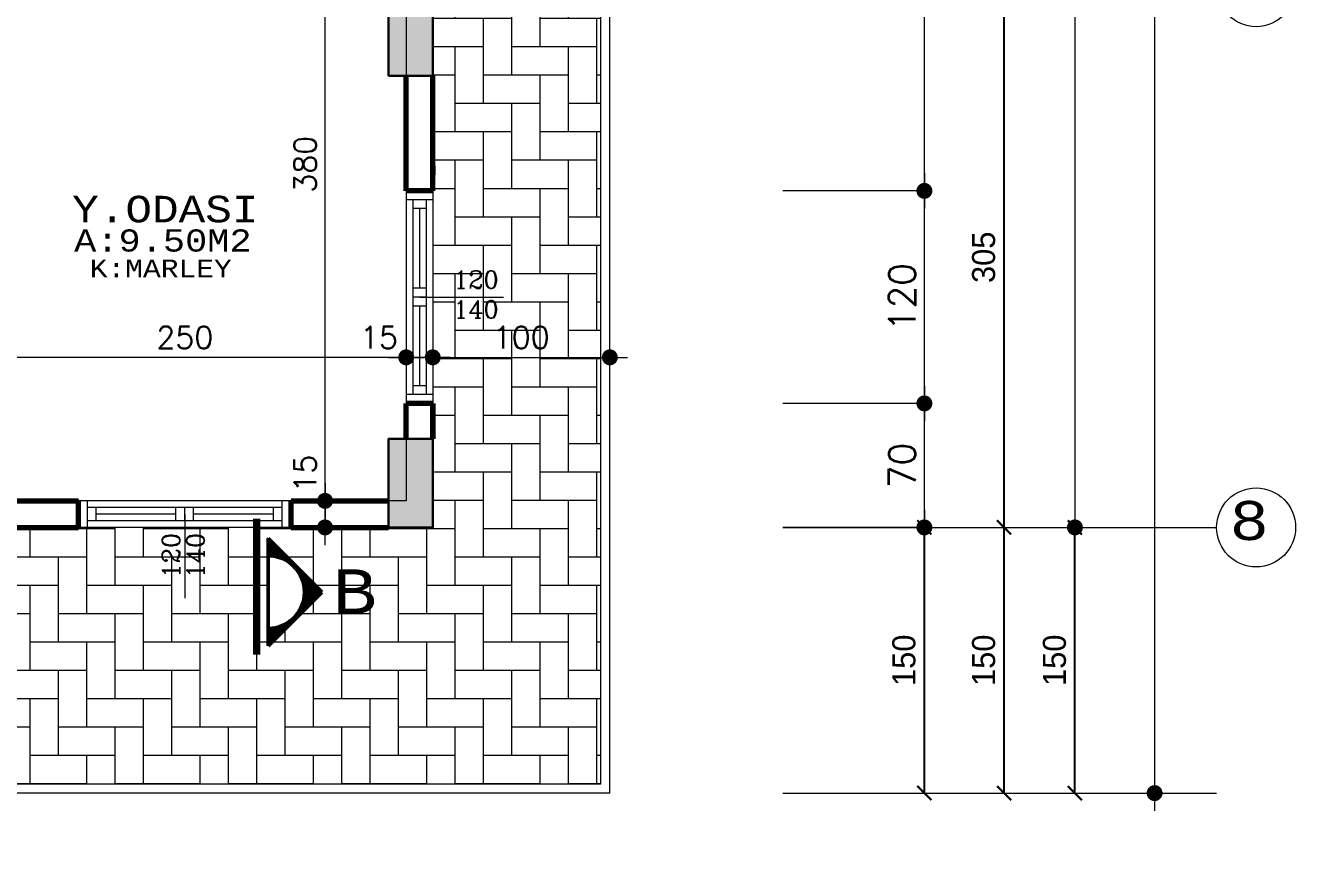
# Model space of a CAD drawing. Header units: millimetres. Extents: x 35860 to 71103, y -11298 to -8385.
# Drawn here: x 45693 to 46411, y -10804 to -10340 of the extents above; entities that cross this region are included whole.
import ezdxf
from ezdxf.enums import TextEntityAlignment as Align

# ---------------------------------------------------------------- set-up
doc = ezdxf.new("R2010")
doc.units = ezdxf.units.MM
doc.header["$MEASUREMENT"] = 0
doc.layers.get('0').update_dxf_attribs({"lineweight": 15})
doc.layers.get('Defpoints').update_dxf_attribs({"lineweight": 20})
for name, color, linetype, lineweight in [('02', 2, 'Continuous', 20), ('03_Yazı', 1, 'Continuous', 30), ('05', 4, 'Continuous', 50), ('07', 3, 'Continuous', 70), ('Aks&Tefriş', 5, 'Continuous', 20), ('Kolon', 6, 'Continuous', 30), ('Merd&Balkon', 40, 'Continuous', 20), ('Ölçü', 140, 'Continuous', 20)]:
    doc.layers.add(name, color=color, linetype=linetype, lineweight=lineweight)
doc.layers.add('Lay_X', color=45, linetype='Continuous', lineweight=13, plot=False)
doc.styles.add('0', font='txt.shx')
doc.styles.add('C', font='')
doc.styles.add('ROMANC', font='romanc', dxfattribs={"height": 0.11})
doc.styles.get('C').set_extended_font_data('Courier New Tur')
doc.dimstyles.new('2', dxfattribs={"dimtxt": 12.5, "dimasz": 1, "dimexe": 0, "dimexo": 0, "dimgap": 5, "dimtad": 1, "dimdec": 0, "dimlfac": -1, "dimzin": 12, "dimdsep": 46, "dimtxsty": '0', "dimblk": 'DOT', "dimcen": 2.5, "dimse1": 1, "dimse2": 1, "dimclrd": 256, "dimclrt": 1, "dimadec": 0, "dimazin": 0, "dimtfac": 1, "dimtdec": 0, "dimtmove": 0, "dimatfit": 0, "dimldrblk": 'DOT', "dimfxl": 1, "dimtolj": 1, "dimtzin": 0, "dimlwd": -1, "dimarcsym": 0})
doc.dimstyles.new('5', dxfattribs={"dimtxt": 25, "dimasz": 1, "dimexe": 0, "dimexo": 0, "dimgap": 5, "dimtad": 1, "dimdec": 0, "dimlfac": -1, "dimzin": 12, "dimdsep": 46, "dimtxsty": '0', "dimblk": 'DOT', "dimcen": 2.5, "dimse1": 1, "dimse2": 1, "dimclrd": 256, "dimclrt": 1, "dimadec": 8, "dimazin": 0, "dimtfac": 1, "dimtdec": 0, "dimtmove": 0, "dimatfit": 0, "dimldrblk": 'DOT', "dimfxl": 1, "dimtolj": 1, "dimtzin": 0, "dimlwd": -1, "dimarcsym": 0})
doc.dimstyles.new('_VI80I', dxfattribs={"dimtxt": 15, "dimasz": 1, "dimexe": 0, "dimexo": 100, "dimgap": 5, "dimtad": 1, "dimdec": 0, "dimlfac": -1, "dimzin": 12, "dimdsep": 46, "dimtxsty": '0', "dimblk1": 'DOT80_2', "dimblk2": 'DOT80_1', "dimsah": 1, "dimcen": 2.5, "dimse1": 1, "dimse2": 1, "dimclrd": 256, "dimclrt": 1, "dimadec": 8, "dimazin": 0, "dimtfac": 1, "dimtdec": 0, "dimtmove": 0, "dimatfit": 0, "dimldrblk": 'DOT', "dimfxl": 1, "dimtolj": 1, "dimtzin": 0, "dimlwd": -1, "dimarcsym": 0})
doc.dimstyles.new('STANDART', dxfattribs={"dimtxt": 13, "dimasz": 8, "dimexe": 1.25, "dimexo": 0.625, "dimgap": 5, "dimtad": 1, "dimdec": 0, "dimrnd": 5, "dimzin": 1, "dimdsep": 46, "dimtxsty": 'Standard', "dimblk1": 'ARCHTICK', "dimblk2": 'ARCHTICK', "dimsah": 1, "dimcen": 2.5, "dimclrd": 256, "dimclre": 256, "dimclrt": 1, "dimadec": 0, "dimazin": 0, "dimtfac": 1, "dimtdec": 0, "dimtofl": 0, "dimtmove": 1, "dimatfit": 0, "dimldrblk": 'ARCHTICK', "dimfxl": 1, "dimtolj": 1, "dimtzin": 0, "dimarcsym": 0})

# ---------------------------------------------------------------- blocks, each defined once
blk = doc.blocks.new('DOT')
at = {"color": 0}
blk.add_line((-10, 0), (10, 0), dxfattribs=at)
at = {"color": 0, "const_width": 4.5}
blk.add_lwpolyline([(-2.25, 0, 1), (2.25, 0, 1)], format="xyb", close=True, dxfattribs=at)
blk = doc.blocks.new('*D164')
at = {"layer": 'Aks&Tefriş', "transparency": 16777216}
blk.add_line((46286.01, -9374.08), (46286.01, -10622.42), dxfattribs=at)
at = {"layer": 'Defpoints', "color": 0, "transparency": 16777216}
for p in [(46286.01, -9373.08), (46286.01, -10623.42), (46286.01, -10623.42)]:
    blk.add_point(p, dxfattribs=at)
at = {"layer": 'Aks&Tefriş', "transparency": 16777216}
for p, rotation in [((46286.01, -9373.08), 90), ((46286.01, -10623.42), 270)]:
    blk.add_blockref('DOT', p, dxfattribs=dict(at, rotation=rotation))
at = {"layer": 'Aks&Tefriş', "color": 1, "transparency": 16777216, "insert": (46268.51, -9998.25), "char_height": 25, "attachment_point": 5, "rotation": 90, "style": '0'}
blk.add_mtext('\\A1;1250', dxfattribs=at)
blk = doc.blocks.new('_ARCHTICK')
at = {"color": 0, "linetype": 'ByBlock', "const_width": 0.15}
blk.add_lwpolyline([(-0.5, -0.5), (0.5, 0.5)], dxfattribs=at)
blk = doc.blocks.new('*D165')
at = {"layer": 'Aks&Tefriş', "lineweight": -2, "transparency": 16777216}
for p, q in [((46245.38, -10623.42), (46244.76, -10623.42)), ((46246.01, -10773.42), (46246.01, -10623.42)), ((46245.38, -10773.42), (46244.76, -10773.42))]:
    blk.add_line(p, q, dxfattribs=at)
at = {"layer": 'Defpoints', "color": 0, "transparency": 16777216}
for p in [(46246.01, -10623.42), (46246.01, -10623.42), (46246.01, -10773.42)]:
    blk.add_point(p, dxfattribs=at)
at = {"layer": 'Aks&Tefriş', "lineweight": -2, "transparency": 16777216, "xscale": 8, "yscale": 8, "zscale": 8}
for p, rotation in [((46246.01, -10623.42), 90), ((46246.01, -10773.42), 270)]:
    blk.add_blockref('_ARCHTICK', p, dxfattribs=dict(at, rotation=rotation))
at = {"layer": 'Aks&Tefriş', "color": 1, "transparency": 16777216, "insert": (46234.51, -10698.42), "char_height": 13, "attachment_point": 5, "rotation": 90}
blk.add_mtext('\\A1;150', dxfattribs=at)
blk = doc.blocks.new('*D166')
at = {"layer": 'Aks&Tefriş', "lineweight": -2, "transparency": 16777216}
for p, q in [((46245.38, -10318.42), (46244.76, -10318.42)), ((46246.01, -10623.42), (46246.01, -10318.42))]:
    blk.add_line(p, q, dxfattribs=at)
at = {"layer": 'Defpoints', "color": 0, "transparency": 16777216}
for p in [(46246.01, -10318.42), (46246.01, -10318.42), (46246.01, -10623.42)]:
    blk.add_point(p, dxfattribs=at)
at = {"layer": 'Aks&Tefriş', "lineweight": -2, "transparency": 16777216, "xscale": 8, "yscale": 8, "zscale": 8}
for p, rotation in [((46246.01, -10318.42), 90), ((46246.01, -10623.42), 270)]:
    blk.add_blockref('_ARCHTICK', p, dxfattribs=dict(at, rotation=rotation))
at = {"layer": 'Aks&Tefriş', "color": 1, "transparency": 16777216, "insert": (46234.51, -10470.92), "char_height": 13, "attachment_point": 5, "rotation": 90}
blk.add_mtext('\\A1;305', dxfattribs=at)
blk = doc.blocks.new('*D110')
at = {"layer": 'Defpoints', "color": 0, "transparency": 16777216}
for p in [(45908.41, -10527.4), (45908.41, -10623.42), (45923.41, -10623.42)]:
    blk.add_point(p, dxfattribs=at)
at = {"layer": 'Ölçü', "transparency": 16777216}
for p, q in [((45907.41, -10527.4), (45879.74, -10527.4)), ((45923.41, -10527.4), (45908.41, -10527.4)), ((45924.41, -10527.4), (45925.41, -10527.4))]:
    blk.add_line(p, q, dxfattribs=at)
blk.add_blockref('DOT', (45908.41, -10527.4), dxfattribs=at)
at = {"layer": 'Ölçü', "transparency": 16777216, "rotation": 180}
blk.add_blockref('DOT', (45923.41, -10527.4), dxfattribs=at)
at = {"layer": 'Ölçü', "color": 1, "transparency": 16777216, "insert": (45893.07, -10516.15), "char_height": 12.5, "attachment_point": 5, "style": '0'}
blk.add_mtext('\\A1;15', dxfattribs=at)
blk = doc.blocks.new('*D111')
at = {"layer": 'Defpoints', "color": 0, "transparency": 16777216}
for p in [(45658.41, -10527.4), (45658.41, -10623.42), (45908.41, -10623.42)]:
    blk.add_point(p, dxfattribs=at)
at = {"layer": 'Ölçü', "transparency": 16777216}
blk.add_line((45907.41, -10527.4), (45659.41, -10527.4), dxfattribs=at)
at = {"layer": 'Ölçü', "transparency": 16777216, "rotation": 180}
blk.add_blockref('DOT', (45658.41, -10527.4), dxfattribs=at)
at = {"layer": 'Ölçü', "transparency": 16777216}
blk.add_blockref('DOT', (45908.41, -10527.4), dxfattribs=at)
at = {"layer": 'Ölçü', "color": 1, "transparency": 16777216, "insert": (45783.41, -10516.15), "char_height": 12.5, "attachment_point": 5, "style": '0'}
blk.add_mtext('\\A1;250', dxfattribs=at)
blk = doc.blocks.new('*D137')
at = {"layer": 'Aks&Tefriş', "transparency": 16777216}
blk.add_line((46331.01, -9374.08), (46331.01, -10772.42), dxfattribs=at)
at = {"layer": 'Defpoints', "color": 0, "transparency": 16777216}
for p in [(46331.01, -9373.08), (46331.01, -10773.42), (46331.01, -10773.42)]:
    blk.add_point(p, dxfattribs=at)
at = {"layer": 'Aks&Tefriş', "transparency": 16777216}
for p, rotation in [((46331.01, -9373.08), 90), ((46331.01, -10773.42), 270)]:
    blk.add_blockref('DOT', p, dxfattribs=dict(at, rotation=rotation))
at = {"layer": 'Aks&Tefriş', "color": 1, "transparency": 16777216, "insert": (46313.51, -10073.25), "char_height": 25, "attachment_point": 5, "rotation": 90, "style": '0'}
blk.add_mtext('\\A1;1400', dxfattribs=at)
blk = doc.blocks.new('*D202')
at = {"layer": 'Aks&Tefriş', "lineweight": -2, "transparency": 16777216}
for p, q in [((46200.38, -10623.42), (46199.76, -10623.42)), ((46201.01, -10773.42), (46201.01, -10623.42)), ((46200.38, -10773.42), (46199.76, -10773.42))]:
    blk.add_line(p, q, dxfattribs=at)
at = {"layer": 'Defpoints', "color": 0, "transparency": 16777216}
for p in [(46201.01, -10623.42), (46201.01, -10623.42), (46201.01, -10773.42)]:
    blk.add_point(p, dxfattribs=at)
at = {"layer": 'Aks&Tefriş', "lineweight": -2, "transparency": 16777216, "xscale": 8, "yscale": 8, "zscale": 8}
for p, rotation in [((46201.01, -10623.42), 90), ((46201.01, -10773.42), 270)]:
    blk.add_blockref('_ARCHTICK', p, dxfattribs=dict(at, rotation=rotation))
at = {"layer": 'Aks&Tefriş', "color": 1, "transparency": 16777216, "insert": (46189.51, -10698.42), "char_height": 13, "attachment_point": 5, "rotation": 90}
blk.add_mtext('\\A1;150', dxfattribs=at)
blk = doc.blocks.new('*D501')
at = {"layer": 'Defpoints', "color": 0, "transparency": 16777216}
for p in [(45843.41, -10608.42), (45862.6, -10608.42), (45843.41, -10623.42)]:
    blk.add_point(p, dxfattribs=at)
at = {"layer": 'Ölçü', "transparency": 16777216}
for p, q in [((45862.6, -10607.42), (45862.6, -10579.76)), ((45862.6, -10623.42), (45862.6, -10608.42)), ((45862.6, -10624.42), (45862.6, -10625.42))]:
    blk.add_line(p, q, dxfattribs=at)
for p, rotation in [((45862.6, -10608.42), 270), ((45862.6, -10623.42), 90)]:
    blk.add_blockref('DOT', p, dxfattribs=dict(at, rotation=rotation))
at = {"layer": 'Ölçü', "color": 1, "transparency": 16777216, "insert": (45851.35, -10593.09), "char_height": 12.5, "attachment_point": 5, "rotation": 90, "style": '0'}
blk.add_mtext('\\A1;15', dxfattribs=at)
blk = doc.blocks.new('*D502')
at = {"layer": 'Defpoints', "color": 0, "transparency": 16777216}
for p in [(45862.6, -10228.42), (45908.41, -10228.42), (45843.41, -10608.42)]:
    blk.add_point(p, dxfattribs=at)
at = {"layer": 'Ölçü', "transparency": 16777216}
blk.add_line((45862.6, -10607.42), (45862.6, -10229.42), dxfattribs=at)
for p, rotation in [((45862.6, -10228.42), 90), ((45862.6, -10608.42), 270)]:
    blk.add_blockref('DOT', p, dxfattribs=dict(at, rotation=rotation))
at = {"layer": 'Ölçü', "color": 1, "transparency": 16777216, "insert": (45851.35, -10418.42), "char_height": 12.5, "attachment_point": 5, "rotation": 90, "style": '0'}
blk.add_mtext('\\A1;380', dxfattribs=at)
blk = doc.blocks.new('*D527')
at = {"layer": 'Aks&Tefriş', "lineweight": -2, "transparency": 16777216}
for p, q in [((46285.38, -10623.42), (46284.76, -10623.42)), ((46286.01, -10773.42), (46286.01, -10623.42)), ((46285.38, -10773.42), (46284.76, -10773.42))]:
    blk.add_line(p, q, dxfattribs=at)
at = {"layer": 'Defpoints', "color": 0, "transparency": 16777216}
for p in [(46286.01, -10623.42), (46286.01, -10623.42), (46286.01, -10773.42)]:
    blk.add_point(p, dxfattribs=at)
at = {"layer": 'Aks&Tefriş', "lineweight": -2, "transparency": 16777216, "xscale": 8, "yscale": 8, "zscale": 8}
for p, rotation in [((46286.01, -10623.42), 90), ((46286.01, -10773.42), 270)]:
    blk.add_blockref('_ARCHTICK', p, dxfattribs=dict(at, rotation=rotation))
at = {"layer": 'Aks&Tefriş', "color": 1, "transparency": 16777216, "insert": (46274.51, -10698.42), "char_height": 13, "attachment_point": 5, "rotation": 90}
blk.add_mtext('\\A1;150', dxfattribs=at)
blk = doc.blocks.new('DOT80_2')
at = {"color": 0}
blk.add_line((0, 0), (0, -80), dxfattribs=at)
blk.add_blockref('DOT', (0, 0))
blk = doc.blocks.new('DOT80_1')
at = {"color": 0}
blk.add_line((0, 0), (0, 80), dxfattribs=at)
blk.add_blockref('DOT', (0, 0))
blk = doc.blocks.new('*D820')
at = {"layer": 'Aks&Tefriş', "transparency": 16777216}
blk.add_line((45634.41, -10955.64), (45722.41, -10955.64), dxfattribs=at)
at = {"layer": 'Defpoints', "color": 0, "transparency": 16777216}
for p in [(45633.41, -10623.42), (45723.41, -10623.42), (45723.41, -10955.64)]:
    blk.add_point(p, dxfattribs=at)
at = {"layer": 'Aks&Tefriş', "transparency": 16777216, "rotation": 180}
blk.add_blockref('DOT80_2', (45633.41, -10955.64), dxfattribs=at)
at = {"layer": 'Aks&Tefriş', "transparency": 16777216}
blk.add_blockref('DOT80_1', (45723.41, -10955.64), dxfattribs=at)
at = {"layer": 'Aks&Tefriş', "color": 1, "transparency": 16777216, "insert": (45678.41, -10943.14), "char_height": 15, "attachment_point": 5, "style": '0'}
blk.add_mtext('\\A1;90', dxfattribs=at)
blk = doc.blocks.new('*D821')
at = {"layer": 'Aks&Tefriş', "transparency": 16777216}
blk.add_line((45724.41, -10955.64), (45842.41, -10955.64), dxfattribs=at)
at = {"layer": 'Defpoints', "color": 0, "transparency": 16777216}
for p in [(45723.41, -10623.42), (45843.41, -10623.42), (45843.41, -10955.64)]:
    blk.add_point(p, dxfattribs=at)
at = {"layer": 'Aks&Tefriş', "transparency": 16777216, "rotation": 180}
blk.add_blockref('DOT80_2', (45723.41, -10955.64), dxfattribs=at)
at = {"layer": 'Aks&Tefriş', "transparency": 16777216}
blk.add_blockref('DOT80_1', (45843.41, -10955.64), dxfattribs=at)
at = {"layer": 'Aks&Tefriş', "color": 1, "transparency": 16777216, "insert": (45783.41, -10943.14), "char_height": 15, "attachment_point": 5, "style": '0'}
blk.add_mtext('\\A1;120', dxfattribs=at)
blk = doc.blocks.new('*D822')
at = {"layer": 'Aks&Tefriş', "transparency": 16777216}
blk.add_line((45844.41, -10955.64), (45922.41, -10955.64), dxfattribs=at)
at = {"layer": 'Defpoints', "color": 0, "transparency": 16777216}
for p in [(45843.41, -10623.42), (45923.41, -10623.42), (45923.41, -10955.64)]:
    blk.add_point(p, dxfattribs=at)
at = {"layer": 'Aks&Tefriş', "transparency": 16777216, "rotation": 180}
blk.add_blockref('DOT80_2', (45843.41, -10955.64), dxfattribs=at)
at = {"layer": 'Aks&Tefriş', "transparency": 16777216}
blk.add_blockref('DOT80_1', (45923.41, -10955.64), dxfattribs=at)
at = {"layer": 'Aks&Tefriş', "color": 1, "transparency": 16777216, "insert": (45883.41, -10943.14), "char_height": 15, "attachment_point": 5, "style": '0'}
blk.add_mtext('\\A1;80', dxfattribs=at)
blk = doc.blocks.new('*D823')
at = {"layer": 'Aks&Tefriş', "transparency": 16777216}
blk.add_line((46201.01, -10622.42), (46201.01, -10554.42), dxfattribs=at)
at = {"layer": 'Defpoints', "color": 0, "transparency": 16777216}
for p in [(45923.41, -10553.42), (46201.01, -10553.42), (46201.01, -10623.42)]:
    blk.add_point(p, dxfattribs=at)
at = {"layer": 'Aks&Tefriş', "transparency": 16777216}
for name, p, rotation in [('DOT80_1', (46201.01, -10553.42), 90), ('DOT80_2', (46201.01, -10623.42), 270)]:
    blk.add_blockref(name, p, dxfattribs=dict(at, rotation=rotation))
at = {"layer": 'Aks&Tefriş', "color": 1, "transparency": 16777216, "insert": (46188.51, -10588.42), "char_height": 15, "attachment_point": 5, "rotation": 90, "style": '0'}
blk.add_mtext('\\A1;70', dxfattribs=at)
blk = doc.blocks.new('*D824')
at = {"layer": 'Aks&Tefriş', "transparency": 16777216}
blk.add_line((46201.01, -10552.42), (46201.01, -10434.42), dxfattribs=at)
at = {"layer": 'Defpoints', "color": 0, "transparency": 16777216}
for p in [(45923.41, -10433.42), (46201.01, -10433.42), (45923.41, -10553.42)]:
    blk.add_point(p, dxfattribs=at)
at = {"layer": 'Aks&Tefriş', "transparency": 16777216}
for name, p, rotation in [('DOT80_1', (46201.01, -10433.42), 90), ('DOT80_2', (46201.01, -10553.42), 270)]:
    blk.add_blockref(name, p, dxfattribs=dict(at, rotation=rotation))
at = {"layer": 'Aks&Tefriş', "color": 1, "transparency": 16777216, "insert": (46188.51, -10493.42), "char_height": 15, "attachment_point": 5, "rotation": 90, "style": '0'}
blk.add_mtext('\\A1;120', dxfattribs=at)
blk = doc.blocks.new('*D825')
at = {"layer": 'Aks&Tefriş', "transparency": 16777216}
blk.add_line((46201.01, -10432.42), (46201.01, -10173.17), dxfattribs=at)
at = {"layer": 'Defpoints', "color": 0, "transparency": 16777216}
for p in [(45923.41, -10172.17), (46201.01, -10172.17), (45923.41, -10433.42)]:
    blk.add_point(p, dxfattribs=at)
at = {"layer": 'Aks&Tefriş', "transparency": 16777216}
for name, p, rotation in [('DOT80_1', (46201.01, -10172.17), 90), ('DOT80_2', (46201.01, -10433.42), 270)]:
    blk.add_blockref(name, p, dxfattribs=dict(at, rotation=rotation))
at = {"layer": 'Aks&Tefriş', "color": 1, "transparency": 16777216, "insert": (46188.51, -10302.8), "char_height": 15, "attachment_point": 5, "rotation": 90, "style": '0'}
blk.add_mtext('\\A1;261', dxfattribs=at)
blk = doc.blocks.new('*D1032')
at = {"layer": 'Defpoints', "color": 0, "transparency": 16777216}
for p in [(46023.41, -10527.4), (46023.41, -10538.43), (45923.41, -10623.42)]:
    blk.add_point(p, dxfattribs=at)
at = {"layer": 'Ölçü', "transparency": 16777216}
blk.add_line((45924.41, -10527.4), (46022.41, -10527.4), dxfattribs=at)
at = {"layer": 'Ölçü', "transparency": 16777216, "rotation": 180}
blk.add_blockref('DOT', (45923.41, -10527.4), dxfattribs=at)
at = {"layer": 'Ölçü', "transparency": 16777216}
blk.add_blockref('DOT', (46023.41, -10527.4), dxfattribs=at)
at = {"layer": 'Ölçü', "color": 1, "transparency": 16777216, "insert": (45973.41, -10516.15), "char_height": 12.5, "attachment_point": 5, "style": '0'}
blk.add_mtext('\\A1;100', dxfattribs=at)

msp = doc.modelspace()

# ---------------------------------------------------------------- hatches: boundary and pattern name
h = msp.add_hatch()
h.set_pattern_fill('ANSI33', color=256, scale=30, style=0)
h.set_pattern_definition([(45, (-100, 0), (-5.3033009, 5.3033009), []), (45, (-94.697, 0), (-5.3033009, 5.3033009), [3.75, -1.875])])
h.paths.add_polyline_path([(45023.41, -9384.52), (45023.41, -9333.42), (45048.41, -9334.52), (45048.41, -9384.52)])
h.paths.add_polyline_path([(45438.41, -9402.81), (45438.41, -9351.71), (45463.41, -9352.81), (45463.41, -9402.81)])
h.paths.add_polyline_path([(45898.41, -9423.08), (45898.41, -9371.98), (45923.41, -9373.08), (45923.41, -9423.08)])
h.paths.add_polyline_path([(45923.41, -9983.42), (45863.41, -9983.42), (45863.41, -10013.42), (45923.41, -10013.42)])
h.paths.add_polyline_path([(45898.41, -9628.42), (45923.41, -9628.42), (45923.41, -9678.42), (45898.41, -9678.42)])
h.paths.add_polyline_path([(45463.41, -9638.42), (45463.41, -9678.42), (45438.41, -9678.42), (45438.41, -9638.42)])
h.paths.add_polyline_path([(45073.41, -9678.42), (45023.41, -9678.42), (45023.41, -9653.42), (45073.41, -9653.42)])
h.paths.add_polyline_path([(45063.41, -9893.42), (45023.41, -9893.42), (45023.41, -9923.42), (45063.41, -9923.42)])
h.paths.add_polyline_path([(45048.41, -10623.42), (45048.41, -10573.42), (45023.41, -10573.42), (45023.41, -10623.42)])
h.paths.add_polyline_path([(45898.41, -10368.42), (45923.41, -10368.42), (45923.41, -10318.42), (45898.41, -10318.42)])
h.paths.add_polyline_path([(45463.41, -10368.42), (45463.41, -10318.42), (45438.41, -10318.42), (45438.41, -10368.42)])
h.paths.add_polyline_path([(45363.41, -10138.42), (45338.41, -10138.42), (45338.41, -10073.42), (45363.41, -10073.42)])
h.paths.add_polyline_path([(45363.41, -9923.42), (45363.41, -9858.42), (45338.41, -9858.42), (45338.41, -9923.42)])
h.paths.add_polyline_path([(45633.41, -9873.42), (45633.41, -9878.42), (45638.41, -9878.42), (45728.41, -9878.42), (45728.41, -9858.42), (45633.41, -9858.42)])
h.paths.add_polyline_path([(45633.41, -10133.42), (45633.41, -10118.42), (45728.41, -10118.42), (45728.41, -10138.42), (45633.41, -10138.42)])
h.paths.add_polyline_path([(45073.41, -10318.42), (45023.41, -10318.42), (45023.41, -10343.42), (45073.41, -10343.42)])
h.paths.add_polyline_path([(45633.41, -10623.42), (45658.41, -10623.42), (45658.41, -10573.42), (45633.41, -10573.42)])
h.paths.add_polyline_path([(45898.41, -10623.42), (45923.41, -10623.42), (45923.41, -10573.42), (45898.41, -10573.42)])
h.paths.add_polyline_path([(45463.41, -10623.42), (45463.41, -10573.42), (45438.41, -10573.42), (45438.41, -10623.42)])
h = msp.add_hatch()
h.set_pattern_fill('SERAMIK9', color=256, scale=4, style=0, pattern_type=2)
h.set_pattern_definition([(0, (0, 0), (16, 16), [48, -16]), (90, (16, 0), (-16, -16), [48, -16])])
h.paths.add_polyline_path([(46018.41, -10061.67), (45923.41, -10061.67), (45923.41, -10122.17), (45923.41, -10172.17), (45923.41, -10318.42), (45923.41, -10368.42), (45923.41, -10433.42), (45923.41, -10553.42), (45923.41, -10573.42), (45923.41, -10623.42), (45898.41, -10623.42), (45843.41, -10623.42), (45723.41, -10623.42), (45658.41, -10623.42), (45633.41, -10623.42), (45543.3, -10623.42), (45538.3, -10623.42), (45538.3, -10608.42), (45468.3, -10608.42), (45468.3, -10623.42), (45463.3, -10623.42), (45438.41, -10623.42), (45313.41, -10623.42), (45163.41, -10623.42), (45048.41, -10623.42), (45028.41, -10623.42), (45028.41, -10768.42), (46018.41, -10768.42)])
h.paths.add_polyline_path([(45830.44, -10629.59), (45860.79, -10659.94), (45830.44, -10690.28)], flags=16)
h.paths.add_polyline_path([(46013.41, -10005.92), (45923.41, -10005.92), (45923.41, -10013.42), (45923.41, -10059.67), (46018.41, -10059.67), (46018.41, -10055.92), (46013.41, -10055.92)])
h.paths.add_polyline_path([(45500.49, -10715.09), (45500.49, -10681.76), (45519.24, -10681.76), (45519.24, -10715.09)], flags=24)
h.paths.add_polyline_path([(45957.78, -10506.77), (45989.03, -10506.77), (45989.03, -10525.52), (45957.78, -10525.52)], flags=24)
h.paths.add_polyline_path([(45611.51, -10658.63), (45611.51, -10625.3), (45592.76, -10625.3), (45592.76, -10658.63)], flags=24)
h.paths.add_polyline_path([(45593.92, -10650.3), (45593.92, -10625.3), (45575.17, -10625.3), (45575.17, -10650.3)], flags=24)
h.paths.add_polyline_path([(45860.6, -10678.33), (45899.36, -10678.33), (45899.36, -10640.83), (45860.6, -10640.83)], flags=24)
h.paths.add_polyline_path([(45238.36, -10653.32), (45238.36, -10624.04), (45223.36, -10624.04), (45223.36, -10653.32)], flags=24)
h.paths.add_polyline_path([(45252.14, -10653.32), (45252.14, -10624.04), (45237.14, -10624.04), (45237.14, -10653.32)], flags=24)
h.paths.add_polyline_path([(45783.15, -10653.32), (45783.15, -10624.04), (45768.15, -10624.04), (45768.15, -10653.32)], flags=24)
h.paths.add_polyline_path([(45796.93, -10653.32), (45796.93, -10624.04), (45781.93, -10624.04), (45781.93, -10653.32)], flags=24)
h.paths.add_polyline_path([(45941.96, -10146.04), (45963.15, -10146.04), (45963.15, -10131.04), (45941.96, -10131.04)], flags=24)
h.paths.add_polyline_path([(45941.96, -10159.81), (45963.15, -10159.81), (45963.15, -10144.81), (45941.96, -10144.81)], flags=24)
h.paths.add_polyline_path([(45933.87, -10491.04), (45963.15, -10491.04), (45963.15, -10476.04), (45933.87, -10476.04)], flags=24)
h.paths.add_polyline_path([(45933.87, -10507.86), (45963.15, -10507.86), (45963.15, -10492.86), (45933.87, -10492.86)], flags=24)
h.paths.add_polyline_path([(45461.94, -10744.74), (45564.36, -10744.74), (45564.36, -10721.09), (45461.94, -10721.09)], flags=24)

# ---------------------------------------------------------------- linework, layer by layer
at = {"layer": '02'}
for p, q in [((45908.41, -10433.42), (45908.41, -10553.42)), ((45923.41, -10433.42), (45923.41, -10553.42)), ((45923.41, -10438.42), (45908.41, -10438.42)), ((45912.16, -10438.42), (45912.16, -10548.42)), ((45919.66, -10438.42), (45919.66, -10548.42)), ((45919.66, -10443.42), (45912.16, -10443.42)), ((45915.91, -10443.42), (45915.91, -10488.42)), ((45919.66, -10488.42), (45912.16, -10488.42)), ((45919.66, -10493.42), (45912.16, -10493.42)), ((45919.66, -10498.42), (45912.16, -10498.42)), ((45915.91, -10493.42), (45963.41, -10493.42)), ((45915.91, -10498.42), (45915.91, -10543.42)), ((45923.41, -10548.42), (45908.41, -10548.42)), ((45919.66, -10543.42), (45912.16, -10543.42)), ((45843.41, -10608.42), (45723.41, -10608.42)), ((45728.41, -10623.42), (45728.41, -10608.42)), ((45838.41, -10612.17), (45728.41, -10612.17)), ((45733.41, -10619.67), (45733.41, -10612.17)), ((45778.41, -10619.67), (45778.41, -10612.17)), ((45783.41, -10619.67), (45783.41, -10612.17)), ((45788.41, -10619.67), (45788.41, -10612.17)), ((45833.41, -10619.67), (45833.41, -10612.17)), ((45838.41, -10623.42), (45838.41, -10608.42)), ((45838.41, -10619.67), (45728.41, -10619.67)), ((45778.41, -10615.92), (45733.41, -10615.92)), ((45783.41, -10615.92), (45783.41, -10663.42)), ((45833.41, -10615.92), (45788.41, -10615.92)), ((45843.41, -10623.42), (45723.41, -10623.42))]:
    msp.add_line(p, q, dxfattribs=at)
at = {"layer": '05', "ltscale": 3}
for p, q in [((45823.01, -10695.22), (45823.01, -10618.56)), ((45823.01, -10695.22), (45823.01, -10618.56)), ((45823.01, -10695.22), (45823.01, -10618.56)), ((45824.01, -10695.22), (45824.01, -10618.56)), ((45824.01, -10695.22), (45824.01, -10618.56)), ((45824.01, -10695.22), (45824.01, -10618.56)), ((45825.01, -10695.22), (45825.01, -10618.56)), ((45825.01, -10695.22), (45825.01, -10618.56)), ((45825.01, -10695.22), (45825.01, -10618.56))]:
    msp.add_line(p, q, dxfattribs=at)
at = {"layer": '05'}
for p, q in [((45830.44, -10629.59), (45830.44, -10690.28)), ((45860.79, -10659.94), (45830.44, -10629.59)), ((45830.44, -10629.59), (45830.44, -10690.28)), ((45860.79, -10659.94), (45830.44, -10629.59)), ((45830.44, -10629.59), (45830.44, -10690.28)), ((45860.79, -10659.94), (45830.44, -10629.59)), ((45830.44, -10630.03), (45830.66, -10629.81)), ((45830.44, -10630.03), (45830.66, -10629.81)), ((45830.44, -10630.03), (45830.66, -10629.81)), ((45830.44, -10630.64), (45830.97, -10630.12)), ((45830.44, -10630.64), (45830.97, -10630.12)), ((45830.44, -10630.64), (45830.97, -10630.12)), ((45830.44, -10631.24), (45831.27, -10630.42)), ((45830.44, -10631.24), (45831.27, -10630.42)), ((45830.44, -10631.24), (45831.27, -10630.42)), ((45830.44, -10631.85), (45831.57, -10630.72)), ((45830.44, -10631.85), (45831.57, -10630.72)), ((45830.44, -10631.85), (45831.57, -10630.72)), ((45830.44, -10632.45), (45831.87, -10631.02)), ((45830.44, -10632.45), (45831.87, -10631.02)), ((45830.44, -10632.45), (45831.87, -10631.02)), ((45830.44, -10633.06), (45832.18, -10631.33)), ((45830.44, -10633.06), (45832.18, -10631.33)), ((45830.44, -10633.06), (45832.18, -10631.33)), ((45830.44, -10633.67), (45832.48, -10631.63)), ((45830.44, -10633.67), (45832.48, -10631.63)), ((45830.44, -10633.67), (45832.48, -10631.63)), ((45830.44, -10634.27), (45832.78, -10631.93)), ((45830.44, -10634.27), (45832.78, -10631.93)), ((45830.44, -10634.27), (45832.78, -10631.93)), ((45830.44, -10634.88), (45833.08, -10632.24)), ((45830.44, -10634.88), (45833.08, -10632.24)), ((45830.44, -10634.88), (45833.08, -10632.24)), ((45830.44, -10635.48), (45833.39, -10632.54)), ((45830.44, -10635.48), (45833.39, -10632.54)), ((45830.44, -10635.48), (45833.39, -10632.54)), ((45830.44, -10636.09), (45833.69, -10632.84)), ((45830.44, -10636.09), (45833.69, -10632.84)), ((45830.44, -10636.09), (45833.69, -10632.84)), ((45830.44, -10636.69), (45833.99, -10633.14)), ((45830.44, -10636.69), (45833.99, -10633.14)), ((45830.44, -10636.69), (45833.99, -10633.14)), ((45830.44, -10637.3), (45834.29, -10633.45)), ((45830.44, -10637.3), (45834.29, -10633.45)), ((45830.44, -10637.3), (45834.29, -10633.45)), ((45830.44, -10637.9), (45834.6, -10633.75)), ((45830.44, -10637.9), (45834.6, -10633.75)), ((45830.44, -10637.9), (45834.6, -10633.75)), ((45830.44, -10638.51), (45834.9, -10634.05)), ((45830.44, -10638.51), (45834.9, -10634.05)), ((45830.44, -10638.51), (45834.9, -10634.05)), ((45830.44, -10639.11), (45835.2, -10634.35)), ((45830.44, -10639.11), (45835.2, -10634.35)), ((45830.44, -10639.11), (45835.2, -10634.35)), ((45830.76, -10639.4), (45835.5, -10634.66)), ((45830.76, -10639.4), (45835.5, -10634.66)), ((45830.76, -10639.4), (45835.5, -10634.66)), ((45831.34, -10639.42), (45835.81, -10634.96)), ((45831.34, -10639.42), (45835.81, -10634.96)), ((45831.34, -10639.42), (45835.81, -10634.96)), ((45831.92, -10639.45), (45836.11, -10635.26)), ((45831.92, -10639.45), (45836.11, -10635.26)), ((45831.92, -10639.45), (45836.11, -10635.26)), ((45832.47, -10639.5), (45836.41, -10635.56)), ((45832.47, -10639.5), (45836.41, -10635.56)), ((45832.47, -10639.5), (45836.41, -10635.56)), ((45833.02, -10639.56), (45836.71, -10635.87)), ((45833.02, -10639.56), (45836.71, -10635.87)), ((45833.02, -10639.56), (45836.71, -10635.87)), ((45833.55, -10639.64), (45837.02, -10636.17)), ((45833.55, -10639.64), (45837.02, -10636.17)), ((45833.55, -10639.64), (45837.02, -10636.17)), ((45834.07, -10639.72), (45837.32, -10636.47)), ((45834.07, -10639.72), (45837.32, -10636.47)), ((45834.07, -10639.72), (45837.32, -10636.47)), ((45834.57, -10639.82), (45837.62, -10636.77)), ((45834.57, -10639.82), (45837.62, -10636.77)), ((45834.57, -10639.82), (45837.62, -10636.77)), ((45835.07, -10639.93), (45837.92, -10637.08)), ((45835.07, -10639.93), (45837.92, -10637.08)), ((45835.07, -10639.93), (45837.92, -10637.08)), ((45835.56, -10640.05), (45838.23, -10637.38)), ((45835.56, -10640.05), (45838.23, -10637.38)), ((45835.56, -10640.05), (45838.23, -10637.38)), ((45836.03, -10640.18), (45838.53, -10637.68)), ((45836.03, -10640.18), (45838.53, -10637.68)), ((45836.03, -10640.18), (45838.53, -10637.68)), ((45836.5, -10640.31), (45838.83, -10637.98)), ((45836.5, -10640.31), (45838.83, -10637.98)), ((45836.5, -10640.31), (45838.83, -10637.98)), ((45836.96, -10640.46), (45839.13, -10638.29)), ((45836.96, -10640.46), (45839.13, -10638.29)), ((45836.96, -10640.46), (45839.13, -10638.29)), ((45837.41, -10640.62), (45839.44, -10638.59)), ((45837.41, -10640.62), (45839.44, -10638.59)), ((45837.41, -10640.62), (45839.44, -10638.59)), ((45837.85, -10640.78), (45839.74, -10638.89)), ((45837.85, -10640.78), (45839.74, -10638.89)), ((45837.85, -10640.78), (45839.74, -10638.89)), ((45838.28, -10640.95), (45840.04, -10639.19)), ((45838.28, -10640.95), (45840.04, -10639.19)), ((45838.28, -10640.95), (45840.04, -10639.19)), ((45838.7, -10641.14), (45840.34, -10639.5)), ((45838.7, -10641.14), (45840.34, -10639.5)), ((45838.7, -10641.14), (45840.34, -10639.5)), ((45839.12, -10641.32), (45840.65, -10639.8)), ((45839.12, -10641.32), (45840.65, -10639.8)), ((45839.12, -10641.32), (45840.65, -10639.8)), ((45839.53, -10641.52), (45840.95, -10640.1)), ((45839.53, -10641.52), (45840.95, -10640.1)), ((45839.53, -10641.52), (45840.95, -10640.1)), ((45839.93, -10641.72), (45841.25, -10640.4)), ((45839.93, -10641.72), (45841.25, -10640.4)), ((45839.93, -10641.72), (45841.25, -10640.4)), ((45840.33, -10641.93), (45841.55, -10640.71)), ((45840.33, -10641.93), (45841.55, -10640.71)), ((45840.33, -10641.93), (45841.55, -10640.71)), ((45840.71, -10642.15), (45841.86, -10641.01)), ((45840.71, -10642.15), (45841.86, -10641.01)), ((45840.71, -10642.15), (45841.86, -10641.01)), ((45841.09, -10642.38), (45842.16, -10641.31)), ((45841.09, -10642.38), (45842.16, -10641.31)), ((45841.09, -10642.38), (45842.16, -10641.31)), ((45841.47, -10642.61), (45842.46, -10641.61)), ((45841.47, -10642.61), (45842.46, -10641.61)), ((45841.47, -10642.61), (45842.46, -10641.61)), ((45841.83, -10642.85), (45842.76, -10641.92)), ((45841.83, -10642.85), (45842.76, -10641.92)), ((45841.83, -10642.85), (45842.76, -10641.92)), ((45842.19, -10643.09), (45843.07, -10642.22)), ((45842.19, -10643.09), (45843.07, -10642.22)), ((45842.19, -10643.09), (45843.07, -10642.22)), ((45842.55, -10643.35), (45843.37, -10642.52)), ((45842.55, -10643.35), (45843.37, -10642.52)), ((45842.55, -10643.35), (45843.37, -10642.52)), ((45842.89, -10643.6), (45843.67, -10642.82)), ((45842.89, -10643.6), (45843.67, -10642.82)), ((45842.89, -10643.6), (45843.67, -10642.82)), ((45843.23, -10643.87), (45843.97, -10643.13)), ((45843.23, -10643.87), (45843.97, -10643.13)), ((45843.23, -10643.87), (45843.97, -10643.13)), ((45843.57, -10644.14), (45844.28, -10643.43)), ((45843.57, -10644.14), (45844.28, -10643.43)), ((45843.57, -10644.14), (45844.28, -10643.43)), ((45843.89, -10644.42), (45844.58, -10643.73)), ((45843.89, -10644.42), (45844.58, -10643.73)), ((45843.89, -10644.42), (45844.58, -10643.73)), ((45844.21, -10644.7), (45844.88, -10644.03)), ((45844.21, -10644.7), (45844.88, -10644.03)), ((45844.21, -10644.7), (45844.88, -10644.03)), ((45844.53, -10644.99), (45845.18, -10644.34)), ((45844.53, -10644.99), (45845.18, -10644.34)), ((45844.53, -10644.99), (45845.18, -10644.34)), ((45844.84, -10645.29), (45845.49, -10644.64)), ((45844.84, -10645.29), (45845.49, -10644.64)), ((45844.84, -10645.29), (45845.49, -10644.64)), ((45845.14, -10645.59), (45845.79, -10644.94)), ((45845.14, -10645.59), (45845.79, -10644.94)), ((45845.14, -10645.59), (45845.79, -10644.94)), ((45845.44, -10645.9), (45846.09, -10645.24)), ((45845.44, -10645.9), (45846.09, -10645.24)), ((45845.44, -10645.9), (45846.09, -10645.24)), ((45845.72, -10646.22), (45846.39, -10645.55)), ((45845.72, -10646.22), (45846.39, -10645.55)), ((45845.72, -10646.22), (45846.39, -10645.55)), ((45846.01, -10646.54), (45846.7, -10645.85)), ((45846.01, -10646.54), (45846.7, -10645.85)), ((45846.01, -10646.54), (45846.7, -10645.85)), ((45846.28, -10646.87), (45847, -10646.15)), ((45846.28, -10646.87), (45847, -10646.15)), ((45846.28, -10646.87), (45847, -10646.15)), ((45846.55, -10647.2), (45847.3, -10646.45)), ((45846.55, -10647.2), (45847.3, -10646.45)), ((45846.55, -10647.2), (45847.3, -10646.45)), ((45846.82, -10647.54), (45847.61, -10646.76)), ((45846.82, -10647.54), (45847.61, -10646.76)), ((45846.82, -10647.54), (45847.61, -10646.76)), ((45847.08, -10647.89), (45847.91, -10647.06)), ((45847.08, -10647.89), (45847.91, -10647.06)), ((45847.08, -10647.89), (45847.91, -10647.06)), ((45847.33, -10648.25), (45848.21, -10647.36)), ((45847.33, -10648.25), (45848.21, -10647.36)), ((45847.33, -10648.25), (45848.21, -10647.36)), ((45847.57, -10648.61), (45848.51, -10647.66)), ((45847.57, -10648.61), (45848.51, -10647.66)), ((45847.57, -10648.61), (45848.51, -10647.66)), ((45847.81, -10648.97), (45848.82, -10647.97)), ((45847.81, -10648.97), (45848.82, -10647.97)), ((45847.81, -10648.97), (45848.82, -10647.97)), ((45848.04, -10649.35), (45849.12, -10648.27)), ((45848.04, -10649.35), (45849.12, -10648.27)), ((45848.04, -10649.35), (45849.12, -10648.27)), ((45848.26, -10649.73), (45849.42, -10648.57)), ((45848.26, -10649.73), (45849.42, -10648.57)), ((45848.26, -10649.73), (45849.42, -10648.57)), ((45848.48, -10650.12), (45849.72, -10648.88)), ((45848.48, -10650.12), (45849.72, -10648.88)), ((45848.48, -10650.12), (45849.72, -10648.88)), ((45848.69, -10650.51), (45850.03, -10649.18)), ((45848.69, -10650.51), (45850.03, -10649.18)), ((45848.69, -10650.51), (45850.03, -10649.18)), ((45848.89, -10650.92), (45850.33, -10649.48)), ((45848.89, -10650.92), (45850.33, -10649.48)), ((45848.89, -10650.92), (45850.33, -10649.48)), ((45849.09, -10651.33), (45850.63, -10649.78)), ((45849.09, -10651.33), (45850.63, -10649.78)), ((45849.09, -10651.33), (45850.63, -10649.78)), ((45849.27, -10651.74), (45850.93, -10650.09)), ((45849.27, -10651.74), (45850.93, -10650.09)), ((45849.27, -10651.74), (45850.93, -10650.09)), ((45849.45, -10652.17), (45851.24, -10650.39)), ((45849.45, -10652.17), (45851.24, -10650.39)), ((45849.45, -10652.17), (45851.24, -10650.39)), ((45849.63, -10652.6), (45851.54, -10650.69)), ((45849.63, -10652.6), (45851.54, -10650.69)), ((45849.63, -10652.6), (45851.54, -10650.69)), ((45849.79, -10653.05), (45851.84, -10650.99)), ((45849.79, -10653.05), (45851.84, -10650.99)), ((45849.79, -10653.05), (45851.84, -10650.99)), ((45849.94, -10653.5), (45852.14, -10651.3)), ((45849.94, -10653.5), (45852.14, -10651.3)), ((45849.94, -10653.5), (45852.14, -10651.3)), ((45850.03, -10666.12), (45858.5, -10657.65)), ((45850.03, -10666.12), (45858.5, -10657.65)), ((45850.03, -10666.12), (45858.5, -10657.65)), ((45850.09, -10653.95), (45852.45, -10651.6)), ((45850.09, -10653.95), (45852.45, -10651.6)), ((45850.09, -10653.95), (45852.45, -10651.6)), ((45850.23, -10654.42), (45852.75, -10651.9)), ((45850.23, -10654.42), (45852.75, -10651.9)), ((45850.23, -10654.42), (45852.75, -10651.9)), ((45850.28, -10665.26), (45858.19, -10657.35)), ((45850.28, -10665.26), (45858.19, -10657.35)), ((45850.28, -10665.26), (45858.19, -10657.35)), ((45850.35, -10654.9), (45853.05, -10652.2)), ((45850.35, -10654.9), (45853.05, -10652.2)), ((45850.35, -10654.9), (45853.05, -10652.2)), ((45850.47, -10655.39), (45853.35, -10652.51)), ((45850.47, -10655.39), (45853.35, -10652.51)), ((45850.47, -10655.39), (45853.35, -10652.51)), ((45850.48, -10664.46), (45857.89, -10657.04)), ((45850.48, -10664.46), (45857.89, -10657.04)), ((45850.48, -10664.46), (45857.89, -10657.04)), ((45850.58, -10655.89), (45853.66, -10652.81)), ((45850.58, -10655.89), (45853.66, -10652.81)), ((45850.58, -10655.89), (45853.66, -10652.81)), ((45850.63, -10663.7), (45857.59, -10656.74)), ((45850.63, -10663.7), (45857.59, -10656.74)), ((45850.63, -10663.7), (45857.59, -10656.74)), ((45850.67, -10656.4), (45853.96, -10653.11)), ((45850.67, -10656.4), (45853.96, -10653.11)), ((45850.67, -10656.4), (45853.96, -10653.11)), ((45850.76, -10656.92), (45854.26, -10653.41)), ((45850.76, -10656.92), (45854.26, -10653.41)), ((45850.76, -10656.92), (45854.26, -10653.41)), ((45850.76, -10662.97), (45857.29, -10656.44)), ((45850.76, -10662.97), (45857.29, -10656.44)), ((45850.76, -10662.97), (45857.29, -10656.44)), ((45850.83, -10657.45), (45854.56, -10653.72)), ((45850.83, -10657.45), (45854.56, -10653.72)), ((45850.83, -10657.45), (45854.56, -10653.72)), ((45850.85, -10662.27), (45856.98, -10656.14)), ((45850.85, -10662.27), (45856.98, -10656.14)), ((45850.85, -10662.27), (45856.98, -10656.14)), ((45850.89, -10658), (45854.87, -10654.02)), ((45850.89, -10658), (45854.87, -10654.02)), ((45850.89, -10658), (45854.87, -10654.02)), ((45850.91, -10661.6), (45856.68, -10655.83)), ((45850.91, -10661.6), (45856.68, -10655.83)), ((45850.91, -10661.6), (45856.68, -10655.83)), ((45850.93, -10658.56), (45855.17, -10654.32)), ((45850.93, -10658.56), (45855.17, -10654.32)), ((45850.93, -10658.56), (45855.17, -10654.32)), ((45850.95, -10660.96), (45856.38, -10655.53)), ((45850.95, -10660.96), (45856.38, -10655.53)), ((45850.95, -10660.96), (45856.38, -10655.53)), ((45850.96, -10659.13), (45855.47, -10654.62)), ((45850.96, -10659.13), (45855.47, -10654.62)), ((45850.96, -10659.13), (45855.47, -10654.62)), ((45850.98, -10659.72), (45855.77, -10654.93)), ((45850.98, -10659.72), (45855.77, -10654.93)), ((45850.98, -10659.72), (45855.77, -10654.93)), ((45850.98, -10660.33), (45856.08, -10655.23)), ((45850.98, -10660.33), (45856.08, -10655.23)), ((45850.98, -10660.33), (45856.08, -10655.23)), ((45830.44, -10689.33), (45860.31, -10659.46)), ((45830.44, -10689.33), (45860.31, -10659.46)), ((45830.44, -10689.33), (45860.31, -10659.46)), ((45830.44, -10689.94), (45860.61, -10659.77)), ((45830.44, -10689.94), (45860.61, -10659.77)), ((45830.44, -10689.94), (45860.61, -10659.77)), ((45830.44, -10690.28), (45860.79, -10659.94)), ((45830.44, -10690.28), (45860.79, -10659.94)), ((45830.44, -10690.28), (45860.79, -10659.94)), ((45846.75, -10672.42), (45860.01, -10659.16)), ((45846.75, -10672.42), (45860.01, -10659.16)), ((45846.75, -10672.42), (45860.01, -10659.16)), ((45848.04, -10670.53), (45859.71, -10658.86)), ((45848.04, -10670.53), (45859.71, -10658.86)), ((45848.04, -10670.53), (45859.71, -10658.86)), ((45848.79, -10669.18), (45859.4, -10658.56)), ((45848.79, -10669.18), (45859.4, -10658.56)), ((45848.79, -10669.18), (45859.4, -10658.56)), ((45849.31, -10668.04), (45859.1, -10658.25)), ((45849.31, -10668.04), (45859.1, -10658.25)), ((45849.31, -10668.04), (45859.1, -10658.25)), ((45849.71, -10667.04), (45858.8, -10657.95)), ((45849.71, -10667.04), (45858.8, -10657.95)), ((45849.71, -10667.04), (45858.8, -10657.95)), ((45830.44, -10688.73), (45842.92, -10676.25)), ((45830.44, -10688.73), (45842.92, -10676.25)), ((45830.44, -10688.73), (45842.92, -10676.25)), ((45830.44, -10688.12), (45841.03, -10677.54)), ((45830.44, -10688.12), (45841.03, -10677.54)), ((45830.44, -10688.12), (45841.03, -10677.54)), ((45830.44, -10687.52), (45839.68, -10678.28)), ((45830.44, -10687.52), (45839.68, -10678.28)), ((45830.44, -10687.52), (45839.68, -10678.28)), ((45830.44, -10686.91), (45838.55, -10678.81)), ((45830.44, -10686.91), (45838.55, -10678.81)), ((45830.44, -10686.91), (45838.55, -10678.81)), ((45830.44, -10686.31), (45837.54, -10679.21)), ((45830.44, -10686.31), (45837.54, -10679.21)), ((45830.44, -10686.31), (45837.54, -10679.21)), ((45830.44, -10685.7), (45836.62, -10679.52)), ((45830.44, -10685.7), (45836.62, -10679.52)), ((45830.44, -10685.7), (45836.62, -10679.52)), ((45830.44, -10685.1), (45835.77, -10679.77)), ((45830.44, -10685.1), (45835.77, -10679.77)), ((45830.44, -10685.1), (45835.77, -10679.77)), ((45830.44, -10684.49), (45834.96, -10679.97)), ((45830.44, -10684.49), (45834.96, -10679.97)), ((45830.44, -10684.49), (45834.96, -10679.97)), ((45830.44, -10683.89), (45834.2, -10680.13)), ((45830.44, -10683.89), (45834.2, -10680.13)), ((45830.44, -10683.89), (45834.2, -10680.13)), ((45830.44, -10683.28), (45833.47, -10680.25)), ((45830.44, -10683.28), (45833.47, -10680.25)), ((45830.44, -10683.28), (45833.47, -10680.25)), ((45830.44, -10682.68), (45832.78, -10680.34)), ((45830.44, -10682.68), (45832.78, -10680.34)), ((45830.44, -10682.68), (45832.78, -10680.34)), ((45830.44, -10682.07), (45832.11, -10680.41)), ((45830.44, -10682.07), (45832.11, -10680.41)), ((45830.44, -10682.07), (45832.11, -10680.41)), ((45830.44, -10681.47), (45831.46, -10680.45)), ((45830.44, -10681.47), (45831.46, -10680.45)), ((45830.44, -10681.47), (45831.46, -10680.45)), ((45830.44, -10680.86), (45830.83, -10680.47)), ((45830.44, -10680.86), (45830.83, -10680.47)), ((45830.44, -10680.86), (45830.83, -10680.47))]:
    msp.add_line(p, q, dxfattribs=at)
msp.add_arc((45830.44, -10659.94), 20.54, 270, 90, dxfattribs=at)
msp.add_arc((45830.44, -10659.94), 20.54, 270, 90, dxfattribs=at)
msp.add_arc((45830.44, -10659.94), 20.54, 270, 90, dxfattribs=at)
at = {"layer": '07'}
for p, q in [((45908.41, -10433.42), (45908.41, -10368.42)), ((45923.41, -10433.42), (45923.41, -10368.42)), ((45923.41, -10419.27), (45923.41, -10424.27)), ((45923.41, -10433.42), (45908.41, -10433.42)), ((45908.41, -10573.42), (45908.41, -10553.42)), ((45923.41, -10553.42), (45908.41, -10553.42)), ((45923.41, -10553.42), (45923.41, -10573.42)), ((45923.41, -10573.42), (45923.41, -10553.42)), ((45658.41, -10608.42), (45723.41, -10608.42)), ((45723.41, -10623.42), (45723.41, -10608.42)), ((45843.41, -10608.42), (45898.41, -10608.42)), ((45843.41, -10623.42), (45843.41, -10608.42)), ((45658.41, -10623.42), (45723.41, -10623.42)), ((45843.41, -10623.42), (45898.41, -10623.42))]:
    msp.add_line(p, q, dxfattribs=at)
at = {"layer": 'Aks&Tefriş'}
for p, q in [((46201.01, -10773.42), (46201.01, -9373.08)), ((46121.01, -10623.42), (46366.01, -10623.42)), ((46121.01, -10773.42), (46286.01, -10773.42)), ((46121.01, -10773.42), (46366.01, -10773.42))]:
    msp.add_line(p, q, dxfattribs=at)
for centre in [(46388.31, -10318.42), (46388.31, -10623.42)]:
    msp.add_circle(centre, 22.3, dxfattribs=at)
at = {"layer": 'Kolon'}
for points in [[(45898.41, -10368.42), (45923.41, -10368.42), (45923.41, -10318.42), (45898.41, -10318.42)], [(45898.41, -10623.42), (45923.41, -10623.42), (45923.41, -10573.42), (45898.41, -10573.42)]]:
    msp.add_lwpolyline(points, close=True, dxfattribs=at)
at = {"layer": 'Lay_X'}
msp.add_lwpolyline([(45658.41, -10608.42), (45658.41, -10228.42), (45908.41, -10228.42), (45908.41, -10608.42)], close=True, dxfattribs=at)
at = {"layer": 'Merd&Balkon'}
for p, q in [((46018.41, -10768.42), (46018.41, -10055.92)), ((46023.41, -10773.42), (46023.41, -10055.92)), ((46018.41, -10768.42), (45028.41, -10768.42)), ((46023.41, -10773.42), (45023.41, -10773.42))]:
    msp.add_line(p, q, dxfattribs=at)

# ---------------------------------------------------------------- texts
at = {"layer": '03_Yazı'}
for s, height, style, p in [('120', 10, 'ROMANC', (45934.94, -10488.54)), ('140', 10, 'ROMANC', (45934.94, -10505.36)), ('8', 22, 'C', (46373.43, -10630.52)), ('B', 25, 'C', (45866.85, -10672.08))]:
    msp.add_text(s, height=height, dxfattribs=dict(at, style=style)).set_placement(p)
at = {"layer": '03_Yazı', "style": 'ROMANC'}
for s, p in [('120', (45780.65, -10652.25)), ('140', (45794.43, -10652.25))]:
    msp.add_text(s, height=10, rotation=90, dxfattribs=at).set_placement(p)
at = {"layer": '03_Yazı', "style": 'C', "flags": 12}
for tag, text, height, p in [('Y.ODASI', 'Y.ODASI', 15, (45772.41, -10443.69)), ('K:MARLEY', 'K:MARLEY', 10, (45769.84, -10477.18))]:
    msp.add_attdef(tag, text=text, height=height, dxfattribs=at).set_placement(p, align=Align.MIDDLE_CENTER)
at = {"layer": '03_Yazı', "style": 'C'}
msp.add_attdef('A:9.50M2', text='A:10.00m2', height=12.5, dxfattribs=at).set_placement((45771.03, -10461.43), align=Align.MIDDLE_CENTER)

# ---------------------------------------------------------------- dimensions: what is measured, and where the dimension line sits
at = {"layer": 'Aks&Tefriş'}
for base, p1, p2, dimstyle, picture, middle in [((46286.01, -10623.42), (46286.01, -9373.08), (46286.01, -10623.42), '5', '*D164', (46268.51, -9998.25)), ((46331.01, -10773.42), (46331.01, -9373.08), (46331.01, -10773.42), '5', '*D137', (46313.51, -10073.25)), ((46201.01, -10623.42), (46201.01, -10773.42), (46201.01, -10623.42), 'STANDART', '*D202', (46189.51, -10698.42)), ((46246.01, -10623.42), (46246.01, -10773.42), (46246.01, -10623.42), 'STANDART', '*D165', (46234.51, -10698.42)), ((46286.01, -10623.42), (46286.01, -10773.42), (46286.01, -10623.42), 'STANDART', '*D527', (46274.51, -10698.42))]:
    dim = msp.add_linear_dim(base=base, p1=p1, p2=p2, angle=90, dimstyle=dimstyle, dxfattribs=at)
    dim.commit()
    dim.dimension.update_dxf_attribs({"geometry": picture, "text_midpoint": middle})
for base, p1, p2, dimstyle, override, picture, middle in [((46201.01, -10172.17), (45923.41, -10433.42), (45923.41, -10172.17), '_VI80I', {"dimtmove": 1}, '*D825', (46188.51, -10302.8)), ((46246.01, -10318.42), (46246.01, -10623.42), (46246.01, -10318.42), 'STANDART', {"dimse1": 1}, '*D166', (46234.51, -10470.92)), ((46201.01, -10433.42), (45923.41, -10553.42), (45923.41, -10433.42), '_VI80I', {"dimtmove": 1}, '*D824', (46188.51, -10493.42)), ((46201.01, -10553.42), (46201.01, -10623.42), (45923.41, -10553.42), '_VI80I', {"dimtmove": 1}, '*D823', (46188.51, -10588.42))]:
    dim = msp.add_linear_dim(base=base, p1=p1, p2=p2, angle=90, dimstyle=dimstyle, override=override, dxfattribs=at)
    dim.commit()
    dim.dimension.update_dxf_attribs({"geometry": picture, "text_midpoint": middle})
for base, p1, p2, picture, middle in [((45723.41, -10955.64), (45633.41, -10623.42), (45723.41, -10623.42), '*D820', (45678.41, -10943.14)), ((45843.41, -10955.64), (45723.41, -10623.42), (45843.41, -10623.42), '*D821', (45783.41, -10943.14)), ((45923.41, -10955.64), (45843.41, -10623.42), (45923.41, -10623.42), '*D822', (45883.41, -10943.14))]:
    dim = msp.add_linear_dim(base=base, p1=p1, p2=p2, dimstyle='_VI80I', override={"dimtmove": 1}, dxfattribs=at)
    dim.commit()
    dim.dimension.update_dxf_attribs({"geometry": picture, "text_midpoint": middle})
at = {"layer": 'Ölçü'}
for base, p1, p2, angle, picture, middle in [((45862.6, -10228.42), (45843.41, -10608.42), (45908.41, -10228.42), 90, '*D502', (45851.35, -10418.42)), ((45658.41, -10527.4), (45908.41, -10623.42), (45658.41, -10623.42), 180, '*D111', (45783.41, -10516.15)), ((45908.41, -10527.4), (45923.41, -10623.42), (45908.41, -10623.42), 180, '*D110', (45893.07, -10516.15)), ((45862.6, -10608.42), (45843.41, -10623.42), (45843.41, -10608.42), 90, '*D501', (45851.35, -10593.09))]:
    dim = msp.add_linear_dim(base=base, p1=p1, p2=p2, angle=angle, dimstyle='2', dxfattribs=at)
    dim.commit()
    dim.dimension.update_dxf_attribs({"geometry": picture, "text_midpoint": middle})
dim = msp.add_linear_dim(base=(46023.41, -10527.4), p1=(45923.41, -10623.42), p2=(46023.41, -10538.43), angle=180, dimstyle='2', override={"dimtmove": 1}, dxfattribs=at)
dim.commit()
dim.dimension.update_dxf_attribs({"geometry": '*D1032', "text_midpoint": (45973.41, -10516.15)})

doc.saveas('drawing.dxf')
